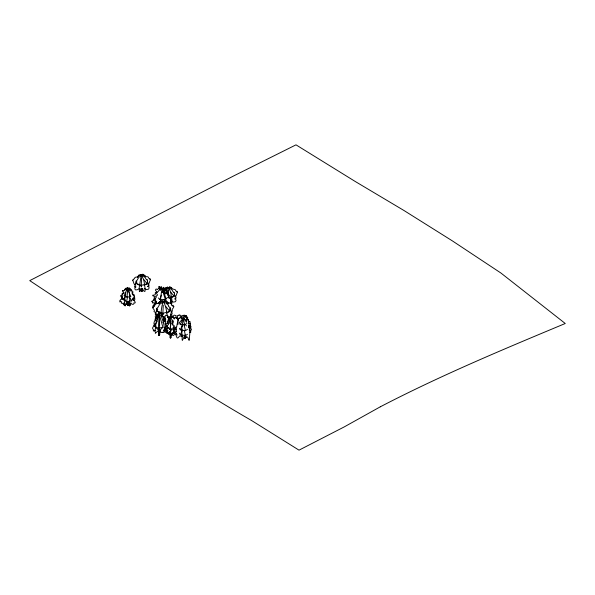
<?xml version="1.0" encoding="UTF-8"?>
<svg xmlns="http://www.w3.org/2000/svg" width="595" height="595" viewBox="0 0 595 595"><rect width="100%" height="100%" fill="white"/><g stroke="black" fill="none" stroke-linecap="round" stroke-linejoin="round"><path stroke-width="0.89" d="M141.32 288.642L141.141 290.903L142.25 291.126L142.16 288.605M159.274 333.445L159.281 335.409L159.326 331.928M159.096 313.32L159.14 311.988L159.601 325.004M127.583 288.88L127.516 287.593L127.813 289.951L130.87 296.6L126.913 297.195L124.043 295.507L126.021 292.844M128.059 305.547L128.103 304.06M124.995 290.107C124.028 288.352 126.794 288.813 126.497 290.129M159.579 325.049L159.653 334.621L159.572 333.111M159.229 333.423L159.222 330.456M128.2 305.488L128.379 302.119L128.855 302.074M160.338 312.658C158.872 311.594 158.53 315.558 157.675 316.614C157.459 317.834 157.72 319.121 156.671 320.281C155.533 321.478 158.374 320.698 156.753 321.992C154.707 324.989 156.708 326.186 155.265 329.258C154.187 331.207 155.05 331.437 155.481 332.136C154.566 335.416 156.678 330.82 158.069 331.534C158.984 330.27 159.267 332.962 159.021 334.851M185.238 337.499L185.231 335.55M157.407 316.265C157.258 313.892 158.322 313.892 159.884 312.449C160.977 313.096 162.16 314.115 162.472 315.053C161.788 317.299 165.269 317.366 163.714 320.251M163.298 290.658C163.751 280.929 161.714 295.722 163.915 289.914C163.082 293.313 165.708 295.908 165.923 298.973L165.715 299.3A0.989 0.402 71.6 0 0 165.633 299.873L166.741 301.449L167.039 303.294M184.911 335.565L185.238 338.577L185.201 337.543M167.165 293.09L166.831 292.249M159.058 313.959L159.051 313.52M163.305 319.322L163.677 319.121L163.417 321.003M159.519 289.029L158.843 287.653L159.066 286.463M128.862 289.534L129.569 288.196L129.792 288.701M141.647 277.709L141.275 285.392L141.684 286.485L137.289 284.09M163.275 305.175L162.874 313.342L163.365 314.621L157.258 311.304M168.311 296.236L168.601 290.263M163.833 291.699L165.031 292.881L164.778 294.8M157.043 292.413L155.392 290.048C156.344 289.066 155.474 288.478 157.556 289.601L158.307 288.553C160.382 289.259 158.478 287.497 159.78 287.162L160.724 287.995L159.802 288.962M159.259 314.331L158.337 328.239L159.259 330.827L162.904 327.362L159.259 314.331L154.693 326.387L159.259 330.827M123.991 293.097C123.098 291.728 122.354 291.862 122.667 290.531M141.922 288.627L141.595 291.305C142.458 283.428 139.728 294.555 139.275 290.948C140.085 286.493 138.538 290.345 135.623 289.929C134.306 289.274 135.288 287.928 134.775 287.266C137.638 286.686 134.009 286.939 134.998 285.935C134.425 284.47 137.014 282.937 136.285 281.071C137.475 280.089 137.475 279.226 138.59 277.768C139.111 276.006 141.573 277.158 141.96 274.704C142.718 275.611 145.939 275.113 144.935 275.619C144.905 277.367 147.255 276.11 148.378 277.181C148.958 278.572 148.884 278.728 150.238 278.757C148.698 280.267 151.271 278.72 150.468 280.007C149.196 281.621 149.828 282.989 147.917 284.708M163.595 317.574L163.93 316.124M171.315 304.9C172.357 304.164 170.616 303.859 171.405 302.9L170.847 302.558C171.769 300.564 170.839 298.125 168.378 297.805A0.989 0.781 24.9 0 1 168.541 297.18L168.943 296.704C168.638 295.522 167.366 293.58 165.96 293.402C162.346 291.766 167.307 286.247 166.645 291.141M129.665 290.137L129.814 288.359L128.884 290.07M164.904 290.896L166.362 290.717L167.217 291.238L166.726 293.335M161.312 301.97C163.766 299.062 164.689 304.759 165.633 306.737C166.369 309.341 166.645 312.754 167.485 316.257M162.822 332.36C163.03 331.497 164.607 333.46 163.997 331.497C163.997 330.671 164.265 328.953 164.54 328.864A0.781 0.476 56.7 0 1 164.577 328.358C163.729 326.253 164.391 324.208 162.881 322.23C164.83 324.476 160.821 316.428 161.557 315.908C160.1 312.42 159.296 311.959 157.868 314.242C157.987 315.677 155.875 315.521 156.708 317.202C157.132 317.685 153.443 319.701 155.674 319.247M136.069 281.063L135.824 283.294L136.999 282.008M147.553 280.052L147.136 283.77L144.027 285.325M156.79 308.277L156.5 310.887L157.749 309.519M170.125 307.965L169.739 311.445L166.548 313.037M174.424 293.342L174.097 296.317L170.981 297.872M122.644 290.628L124.087 290.553L126.028 288.106L126.504 288.575L125.857 289.616L127.977 288.582L128.542 290.501L128.944 287.697L128.877 289.192M164.681 290.01L164.733 291.29M144.979 276.95L144.868 276.69M184.904 337.484L184.814 338.495L185.484 338.302L185.476 335.677M126.913 297.195L128.022 288.59L126.891 290.397L126.854 288.969L125.976 291.974L125.307 292.167L125.069 293.714L125.776 294.332L124.035 299.047L125.01 298.638L124.504 300.497L125.352 299.977L123.611 303.956L124.199 303.487L123.812 304.96L124.63 303.844L124.526 305.599L125.3 304.997L125.076 305.994L126.281 303.547L126.497 304.528L127.285 303.643L127.144 302.349L127.754 302.037L127.888 305.533M164.555 321.873C165.172 320.646 164.503 314.993 163.692 318.184L163.908 319.24L165.127 320.236L163.67 320.482L165.938 321.776L164.971 324.082L166.005 324.87L165.752 326.372L166.793 325.963L167.374 326.32L164.607 328.209L164.451 329.109L166.02 329.749L164.889 330.865L167.455 331.832M162.985 289.594L163.417 289.438M171.762 288.843L171.658 288.59M144.778 276.444L144.853 275.79L144.369 276.4L143.722 274.526L143.239 275.582L142.845 275.321L142.897 274.102L141.684 275.307L140.896 277.248L139.163 288.084L139.171 288.813L140.123 288.716M125.448 297.076L122.912 299.486L126.594 301.643L127.642 296.414M163.67 290.628L163.826 287.824L163.283 289.185M159.051 286.567L160.033 287.742M160.948 313.32C161.609 308.991 161.691 302.491 164.867 300.43C164.473 302.84 166.161 299.583 166.503 302.379C166.459 303.606 167.418 304.982 168.541 305.071C167.693 307.035 169.835 306.67 170.185 307.853L170.304 308.188C168.861 309.883 171.836 310.263 171.189 311.676C174.008 314.331 170.133 313.788 171.07 314.904C173.442 314.785 170.839 315.856 171.881 316.785M142.19 288.768L142.361 290.858L141.305 291.156L141.32 288.374M184.666 316.213C180.694 325.948 182.092 331.698 182.13 339.306C181.877 343.137 184.435 335.097 184.971 335.178L185 338.592L185.283 335.163L186.488 337.64L186.741 336.934L187.708 337.216L189.098 340.385L189.388 338.986C189.917 330.582 190.095 334.673 189.076 326.224C188.883 322.758 188.912 319.701 187.12 318.831C186.027 317.886 186.004 315.722 184.547 315.119C183.996 317.671 186.153 313.632 185.447 316.243M175.964 326.975L174.647 328.871L169.739 328.953L171.055 323.806M175.964 331.445L174.647 333.341L169.739 333.423C172.818 327.302 171.345 330.054 170.869 329.154M162.286 316.823L162.115 315.529M184.792 336.51L184.777 335.669M170.17 320.876L169.449 323.264L171.672 322.996M167.5 297.463L165.328 299.597L159.973 299.575L161.327 295.135M162.145 292.472L162.688 290.695L163.878 292.078M183.022 319.448L183.483 318.072L186.711 321.084M166.89 303.138L166.883 302.409M163.149 289.237C161.751 293.06 165.908 288.85 165.306 288.344C164.607 289.579 165.113 288.344 164.741 290.204M126.482 289.564L126.371 288.099L127.025 288.932M161.386 313.773L161.513 313.312L160.345 312.858M189.24 330.567L190.006 329.637M169.151 334.107C168.296 335.439 167.857 331.832 166.548 331.705C165.581 333.564 164.071 331.192 164.235 329.861M187.819 319.418L187.425 317.871L186.213 317.247L186.265 315.975L184.108 315.61L181.884 317.789L180.107 317.239L179.526 318.474L178.983 318.087L178.478 319.032L177.481 319.344L177.942 320.363L177.414 322.81L178.069 322.706M163.655 330.426C163.833 329.585 165.633 330.441 165.737 329.228M168.482 303.74L168.095 303.301M168.645 319.946C169.635 321.917 169.85 319.731 168.199 323.018C169.017 324.602 168.437 324.684 167.031 325.621C166.206 326.923 167.82 327.005 167.195 328.418C170.222 325.829 165.038 330.887 166.637 331.713L167.344 331.601L166.548 333.178L167.574 333.416L169.887 331.549M160.271 302.572C160.724 298.526 161.795 284.15 163.216 290.717M156.649 318.028L155.905 317.403L156.775 316.867M187.477 329.34L185.476 330.716L180.292 329.831L182.888 324.334M187.477 334.256L185.476 335.632L180.292 334.747L182.524 330.039M126.594 301.643L131.666 300.877L132.715 298.69M155.682 330.337C151.16 331.891 154.945 330.247 152.684 328.7C151.911 327.681 154.559 325.748 154.246 324.193C152.759 323.568 156.485 316.704 155.801 320.646M186.823 323.531L184.413 324.848L180.263 324.587L183.483 318.072L186.592 321.843M159.609 330.53L159.527 335.335L158.984 335.059M189.508 332.612C193.249 332.055 187.998 330.515 190.891 330.404C192.661 329.556 189.983 327.391 188.823 327.228M122.287 294.979L122.109 295.447M166.585 302.654C164.622 304.142 163.052 300.341 161.58 300.542C163.06 301.375 157.675 302.937 159.713 301.434C160.806 301.97 160.137 300.088 161.171 302.007M129.725 304.707C129.427 310.226 127.784 296.808 128.096 305.324L127.851 305.57M185.677 316.347L185.893 317.507M137.534 277.449C137.311 276.705 138.717 276.139 138.248 275.976C138.181 277.716 135.965 276.497 134.834 277.634C134.686 279.427 133.258 278.772 133.124 279.695C134.225 280.483 131.257 279.643 132.93 280.87C133.771 281.814 133.473 284.938 135.898 284.946M160.226 287.705C160.985 286.745 161.766 285.541 161.319 288.24C163.58 287.355 162.152 292.212 163.209 289.475L163.156 288.939C162.271 287.772 158.962 292.242 160.821 289.185C160.114 286.76 160.003 290.643 158.761 290.538C158.069 292.859 156.254 291.163 156.15 293.357C157.221 294.146 158.597 295.373 155.786 296.132C157.355 296.957 155.087 298.883 153.733 299.754L153.793 300.274L155.897 300.125L154.745 302.282L156.396 301.576L156.678 302.059L152.841 306.113L154.068 306.031L153.175 307.741M170.23 329.355L169.426 329.6L170.066 329.444M163.253 320.266L163.707 319.515M177.905 322.178L178.217 321.828M129.427 292.785L129.814 300.906L129.375 300.282L130.201 305.413L129.747 304.231L129.665 304.64M166.042 289.43C168.281 288.91 168.802 286.641 171.62 287.697C172.059 289.319 173.085 288.939 175.332 289.728C175.912 291.126 175.837 291.282 177.191 291.305C175.666 292.762 178.143 291.312 177.451 292.517C176.313 294.086 176.611 295.261 175.205 297.076M165.47 328.165L165.864 326.32L166.496 326.246M170.482 300.735L170.453 299.992M188.898 327.733C189.441 325.874 190.065 328.083 188.898 327.8M169.3 332.412C168.675 334.479 171.226 334.502 170.349 337.618L170.832 337.893C170.155 334.821 171.732 334.516 172.037 332.962M167.664 321.679L169.523 319.188C169.404 315.633 173.13 317.648 174.149 315.082C176.023 315.908 175.674 314.324 176.291 318.645M171.04 312.33L172.461 311.029C171.167 308.902 173.695 308.664 173.911 306.306C172.245 306.931 173.019 306.254 173.242 305.309C171.1 306.157 172.245 304.833 171.189 303.74C169.553 302.58 168.727 303.621 166.905 302.684C168.088 301.464 166.994 301.382 165.053 301.583C163.268 299.828 163.112 303.599 161.349 303.145C158.91 304.157 158.694 307.184 157.035 308.292C157.63 310.597 155.526 311.713 155.191 314.011C158.493 316.057 153.391 314.829 155.95 318.273L156.158 318.563M128.185 302.096L128.111 304.32M188.303 322.126C190.467 319.946 190.452 322.639 189.731 323.97M169.925 331.943L169.508 332.255M167.857 303.643L169.017 302.498M170.438 302.327L170.877 301.829L170.423 300.988M177.66 322.557C176.589 324.201 177.422 327.265 175.666 327.979C174.633 330.515 175.503 330.597 176.306 328.604C175.852 330.493 177.221 331.199 175.488 332.635C177.511 333.728 175.012 335.171 176.611 336.562L176.946 337.67C178.24 339.574 179.519 334.278 180.702 336.197L181.847 336.004L182.353 336.852M148.311 285.912L147.374 286.597M174.655 299.01L175.265 298.459M170.401 314.599L171.115 313.952M188.347 320.437L188.608 319.887L187.789 319.18M130.945 291.26L131.458 289.52L129.703 289.743M124.682 302.342L124.511 302.81C122.615 305.042 122.994 302.892 121.298 303.16C122.317 301.695 121.306 301.278 119.788 301.94C121.64 299.962 118.16 301.925 121.023 299.3C125.947 296.786 118.896 299.069 122.235 296.86L120.376 295.99L122.719 294.294L122.035 293.647L123.626 292.926L123.611 291.803M128.394 302.267L128.185 305.391L127.709 305.466L127.575 302.052M163.491 290.658L164.815 287.973L164.674 289.891M155.079 323.992L155.057 323.427M156.195 312.933L154.001 311.646C155.369 309.445 152.722 309.37 152.484 307.02C154.194 307.526 153.451 306.931 153.183 305.979C155.429 306.693 154.231 305.413 155.34 304.268C157.065 303.108 157.92 303.904 159.832 302.922L159.564 302.163L159.423 303.056L158.716 302.394L159.006 303.733M189.716 328.142L191.121 327.027L190.445 325.666L189.664 325.532M156.254 313.595L155.332 314.294L156.983 315.201M132.306 299.612L133.488 299.359L133.02 299.724M188.503 326.32C188.273 323.814 189.783 328.693 190.147 326.067C190.623 324.714 191.3 322.587 188.265 323.717M126.4 302.714L126.623 303.138L125.835 303.324M169.33 320.37C166.265 320.608 167.731 322.453 167.716 323.806C167.173 322.832 164.138 323.673 165.789 324.082M165.663 328.738L166.682 329.095L165.566 328.358M188.556 322.044L188.251 320.623M155.288 299.53C153.294 299.478 153.391 300.899 151.651 301.397C154.789 301.122 150.193 303.762 153.51 302.736C155.369 303.13 153.525 304.469 154.321 305.28M169.902 297.478L174.097 296.317L170.825 292.175M171.68 334.078L170.81 334.442L170.758 337.618L170.274 337.893L170.326 334.375L169.426 334.078M156.954 292.524C152.781 291.937 158.24 295.068 152.699 295.224L152.766 295.774L155.117 296.689L153.83 298.266L155.667 298.392M154.328 324.84L154.098 325.755M146.987 279.866L147.515 280.699C146.846 282.647 149.33 283.86 148.906 285.488C150.044 286.344 146.147 286.314 148.817 286.753C149.137 287.035 149.152 288.612 148.49 289.17L146.519 289.601L144.258 288.397M173.948 292.413L174.476 293.246C173.926 295.261 175.83 296.035 176.127 298.028C173.673 299.404 177.436 299.144 175.443 301.717L173.331 302.111L171.211 300.944M162.904 327.362L158.337 328.239L154.693 326.387M128.215 290.018L127.627 290.107M147.121 279.836C145.604 279.732 145.708 277.181 143.886 276.385C141.387 275.455 141.484 274.369 138.382 275.604C138.092 274.86 139.461 275.254 140.338 275.403C139.215 273.135 142.547 275.403 142.391 276.95C144.124 279.784 144.302 282.982 144.786 286.47C145.269 289.058 144.711 288.307 145.143 291.111C143.663 293.417 141.431 284.008 141.989 291.297L141.476 290.687L141.387 288.01M174.075 292.39C172.654 292.078 172.617 290.39 171.219 288.858C169.054 289.973 168.868 285.972 166.734 287.98C163.714 289.222 166.139 286.731 166.645 288.062C167.82 288.181 166.34 285.987 168.169 287.459C170.326 290.308 171.137 293.424 171.315 296.771C171.836 299.025 172.87 304.216 171.07 303.785M158.025 330.56C158.895 331.244 159.281 332.873 158.895 335.208C160.271 334.769 158.91 328.418 160.94 332.568C161.52 331.698 162.703 333.163 162.844 332.263M167.411 317.343L168.497 317.931M122.25 296.451L121.744 298.675L122.265 299.441M160.248 289.23L162.152 288.449L163.209 289.177M160.36 330.679C158.173 330.954 160.784 334.568 159.014 335.357L158.969 331.311M187.157 318.251L187.656 318.161C188.384 316.183 185.134 317.433 186.391 315.558C184.881 315.938 183.781 314.688 182.182 315.685L181.46 316.161L179.571 314.748L179.169 315.722L178.589 315.067L178.054 315.759L176.998 315.581L177.488 316.83L177.072 318.704M169.33 329.169L170.177 329.109L169.434 328.73M129.442 302.944L129.479 301.985M172.238 334.628L171.955 334.107M135.883 286.983L134.901 286.359M128.416 290.167C126.75 287.868 129.271 289.49 129.978 289.624C129.078 286.426 130.863 291.751 132.35 291.074C134.195 291.892 130.454 293.328 132.908 294.056C132.045 295.514 136.991 297.626 133.168 297.693C135.422 299.768 132.417 297.939 132.767 299.151C133.704 299.947 134.299 300.274 134.648 301.263C135.4 302.215 135.719 303.435 133.89 302.885C134.351 304.38 132.67 304.58 131.733 304.112C130.067 300.951 131.235 305.242 129.145 303.182M169.85 333.877C167.864 334.026 169.397 332.821 168.645 332.248M128.26 305.51L127.836 305.369L127.903 302.32L127.271 301.955M176.879 334.286L176.492 334.063M136.597 283.592L141.275 285.392L147.136 283.77L143.871 279.62M157.296 311.192L162.874 313.342L169.739 311.445L166.02 306.73M132.053 292.495L132.901 292.502L132.469 293.744A0.759 0.595 -24.9 0 0 132.343 294.265M172.297 332.575C172.416 333.274 175.339 333.743 174.09 332.397M132.38 294.332C135.154 293.618 133.987 296.674 134.678 297.664C134.574 298.541 135.377 299.873 134.039 300.616A0.811 0.64 -24.9 0 0 133.555 300.594M177.102 335.089L175.808 333.929L174.655 334.71C173.651 334.13 173.19 336.829 172.535 334.911L170.921 334.591L170.839 337.737L170.163 337.737L170.111 334.055M123.21 293.692L122.555 293.536L122.302 294.808M167.217 326.997L169.739 328.953M168.482 332.449L169.739 333.423M166.035 324.55L166.317 325.398A0.781 0.632 -6.4 0 0 166.273 325.919L166.407 326.023M169.344 320.199C165.648 319.969 171.382 315.008 173.346 317.574C175.964 317.909 178.448 316.867 178.269 320.757M158.389 297.954L159.973 299.575M155.86 301.866L156.991 303.019M184.785 324.022L186.51 325.911M129.368 297.002L131.666 300.877M179.378 328.239L180.292 329.831M179.378 333.155L180.292 334.747M127.613 301.382L128.081 305.592M172.193 323.598L172.892 325.101M173.599 326.61L174.647 328.871M172.892 329.571L174.647 333.341M180.263 324.587L179.34 322.579L183.483 318.072L184.413 324.848M158.768 303.688L158.463 303.175L158.478 303.755M174.008 332.218L173.777 331.556L174.469 331.713C176.008 330.723 170.869 325.963 173.948 328.336C173.301 326.953 174.982 326.841 174.015 325.391C172.349 324.959 172.305 324.372 172.914 323.018C170.14 319.738 173.666 321.568 171.591 319.188C171.598 315.811 167.656 316.971 166.548 315.253C165.276 314.48 164.28 317.09 165.782 319.693M164.153 319.746L163.967 319.069M171.353 288.233L170.676 287.08L170.2 288.136L169.798 287.868L169.85 286.649L168.638 287.854L167.21 292.502L167.597 293.015L168.437 292.822L167.939 294.525A0.989 0.699 -45 0 0 167.79 295.224C171.122 294.012 169.716 297.991 170.527 299.248M163.96 299.776L164.882 302.163M127.494 288.88L127.129 287.987L127.107 288.977M172.394 320.274L173.16 322.81M162.688 290.695L165.328 299.597M184.041 324.535L185.476 330.716M184.249 330.337L185.476 335.632M163.863 316.845L164.019 320.05M155.563 321.017L155.414 320.452M128.423 289.467L128.46 288.828L129.435 292.889M184.74 335.059L184.8 338.362L185.514 338.495L185.499 335.863M159.534 332.806L159.319 331.021L159.319 331.646M170.557 313.892L170.557 337.96M128.401 288.895C128.297 291.535 126.958 288.077 128.401 288.895M127.851 290.605L127.873 291.252L127.851 290.605M187.12 319.865L186.733 319.277L187.12 319.865M183.974 319.448L183.721 320.155L183.974 319.448M173.435 317.098L172.885 317.499L173.435 317.098M167.82 330.604C167.202 331.876 167.202 329.236 167.82 330.604M174.633 318.764L173.822 318.704L174.633 318.764M163.261 292.71L163.179 291.974L163.283 292.628M168.244 317.366L167.693 317.053L168.244 317.366M182.405 325.815C182.695 328.053 182.799 324.706 182.405 325.815M181.892 318.414L181.096 318.786L181.892 318.414M181.683 316.83L180.835 316.741L181.683 316.83M186.198 321.345L186.466 321.947L186.198 321.345M165.008 318.771L165.559 320.222L165.008 318.771M173.428 330.307L173.643 331.036L173.428 330.307M177.392 323.33C178.195 325.874 178.574 322.646 177.392 323.33M172.766 321.077C173.435 322.178 173.45 320.073 172.766 321.077M160.903 315.603L161.238 315.997L160.903 315.603M189.344 329.228C188.972 331.088 190.727 328.41 189.344 329.228M161.438 314.688L161.952 314.777L161.438 314.688M380.331 406.787L344.267 426.89L299.01 450.155L251.544 420.501A1757.072 982.903 61.5 0 1 175.384 373.727L57.365 298.913L29.75 280.624L234.118 175.704L295.998 144.845L355.327 181.542L403.871 210.444L452.408 240.908L500.953 273.053L565.25 323.502C502.842 349.533 440.419 375.557 380.331 406.787"/></g></svg>
